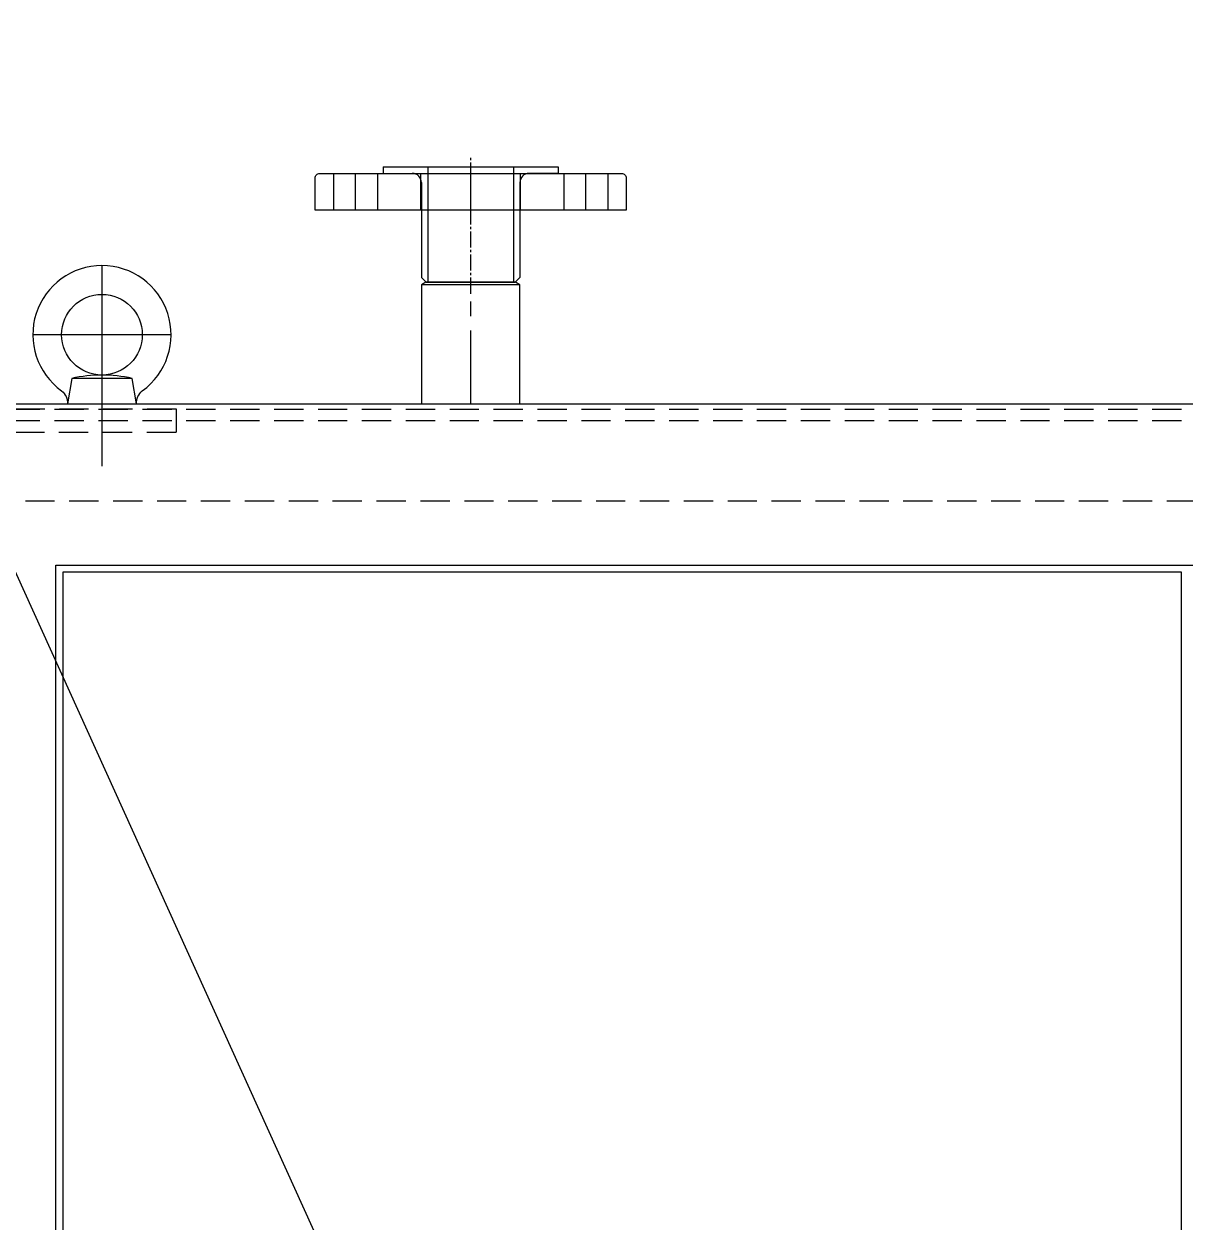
# Model space of a CAD drawing. Header units: millimetres. Extents: x -8980 to 16421, y 0 to 6237.
# Drawn here: x 2861 to 3365, y 3383 to 3903 of the extents above; entities that cross this region are included whole.
import ezdxf

# ---------------------------------------------------------------- set-up
doc = ezdxf.new("R2010")
doc.units = ezdxf.units.MM
for name, pattern in [('CENTER', [50.8, 31.75, -6.35, 6.35, -6.35]), ('CENTER1', [10, 7, -1, 1, -1]), ('HIDDENX2', [19.05, 12.7, -6.35])]:
    doc.linetypes.add(name, pattern=pattern)
doc.layers.add('4', color=7, linetype='Continuous')
doc.layers.add('CENTER', color=1, linetype='CENTER')
doc.styles.get("Standard").update_dxf_attribs({"font": 'ISOCP.SHX', "bigfont": 'WHGTXT.SHX'})
doc.dimstyles.new('PS-10', dxfattribs={"dimscale": 10, "dimtxt": 3.2, "dimasz": 2.5, "dimexe": 2, "dimexo": 2.5, "dimgap": 2, "dimtad": 1, "dimtoh": 1, "dimrnd": 0.05, "dimzin": 12, "dimdsep": 46, "dimtxsty": 'Standard', "dimcen": 0, "dimclrt": 2, "dimazin": 3, "dimtfac": 1, "dimtofl": 0, "dimtmove": 0, "dimatfit": 3, "dimfxl": 0, "dimtolj": 1, "dimtzin": 0, "dimarcsym": 0})

# ---------------------------------------------------------------- blocks, each defined once
blk = doc.blocks.new('A$C73991B19')
at = {"color": 2}
for p, q in [((-59.5, 0), (-59.5, -16)), ((-40.5, 0), (-40.5, -16)), ((-21.6, -16), (-21.6, 0)), ((21.6, -16), (21.6, 0)), ((40.5, 0), (40.5, -16)), ((59.5, 0), (59.5, -16))]:
    blk.add_line(p, q, dxfattribs=at)
at = {"color": 3, "ltscale": 10}
blk.add_lwpolyline([(-67.5, -16), (-67.5, -2, -0.414214), (-65.5, 0), (65.5, 0, -0.414214), (67.5, -2), (67.5, -16)], format="xyb", close=True, dxfattribs=at)
at = {"layer": 'CENTER'}
for p, q in [((-50, -16), (-50, 0)), ((0, -16), (0, 0)), ((50, -16), (50, 0))]:
    blk.add_line(p, q, dxfattribs=at)

msp = doc.modelspace()

# ---------------------------------------------------------------- linework, layer by layer
at = {"color": 1, "linetype": 'CENTER1'}
msp.add_line((3055.032, 3785.897, -0.001), (3055.032, 3845.897, -0.001), dxfattribs=at)
at = {"color": 3, "ltscale": 10}
for p, q in [((3017.032, 3840.897, -0.001), (3093.032, 3840.897, -0.001)), ((3017.032, 3840.897, -0.001), (3017.032, 3838.097, -0.001)), ((3017.032, 3838.097, -0.001), (3029.682, 3838.097, -0.001)), ((3036.482, 3840.897, -0.001), (3036.482, 3790.897, -0.001)), ((3073.582, 3840.897, -0.001), (3073.582, 3790.897, -0.001)), ((3093.032, 3838.097, -0.001), (3080.382, 3838.097, -0.001)), ((3093.032, 3840.897, -0.001), (3093.032, 3838.097, -0.001)), ((3033.682, 3834.097, -0.001), (3033.682, 3792.897, -0.001)), ((3076.382, 3834.097, -0.001), (3076.382, 3792.897, -0.001)), ((3033.682, 3792.897, -0.001), (3035.682, 3790.897, -0.001)), ((3035.682, 3790.897, -0.001), (3074.382, 3790.897, -0.001)), ((3076.382, 3792.897, -0.001), (3074.382, 3790.897, -0.001)), ((3076.382, 3789.679, 0), (3033.682, 3789.679, 0))]:
    msp.add_line(p, q, dxfattribs=at)
at = {"color": 1}
for p, q in [((2895.032, 3798.097, 0), (2895.032, 3711.097, 0)), ((2925.032, 3768.097, 0), (2865.032, 3768.097, 0))]:
    msp.add_line(p, q, dxfattribs=at)
at = {"color": 3}
msp.add_line((2908.092, 3749.097, 0), (2881.972, 3749.097, 0), dxfattribs=at)
at = {"color": 2, "linetype": 'HIDDENX2'}
msp.add_line((2817.332, 3730.797, 0), (4112.732, 3730.797, 0), dxfattribs=at)
at = {"color": 3, "elevation": 0}
msp.add_lwpolyline([(2910.032, 3738.097, -0.2415314), (2912.532, 3743.73, 3.1066849), (2877.532, 3743.73, -0.2415314), (2880.032, 3738.097)], format="xyb", dxfattribs=at)
at = {"color": 3, "ltscale": 10, "elevation": -0.001}
msp.add_lwpolyline([(3076.382, 3738.097), (3076.382, 3789.679), (3074.482, 3790.897), (3035.582, 3790.897), (3033.682, 3789.679), (3033.682, 3738.097)], dxfattribs=at)
at = {"color": 3, "elevation": 0}
msp.add_lwpolyline([(2908.092, 3749.097, 0.1148545), (2881.972, 3749.097), (2880.032, 3738.097), (2910.032, 3738.097)], format="xyb", close=True, dxfattribs=at)
for points in [[(2815.032, 3738.097), (4115.032, 3738.097), (4115.032, 1638.097), (2815.032, 1638.097)], [(2875.032, 3668.097), (4055.032, 3668.097), (4055.032, 1708.097), (2875.032, 1708.097)], [(3363.532, 3665.097), (2878.032, 3665.097), (2878.032, 1711.097), (3363.532, 1711.097)]]:
    msp.add_lwpolyline(points, close=True, dxfattribs=at)
at = {"color": 2, "linetype": 'HIDDENX2', "elevation": 0}
for points in [[(2817.332, 3735.797), (4112.732, 3735.797), (4112.732, 1640.397), (2817.332, 1640.397)], [(4112.732, 3695.797), (2817.332, 3695.797), (2817.332, 3735.797), (4112.732, 3735.797)], [(2857.332, 3725.797), (2927.332, 3725.797), (2927.332, 3735.797), (2857.332, 3735.797)]]:
    msp.add_lwpolyline(points, close=True, dxfattribs=at)
at = {"color": 3}
msp.add_circle((2895.032, 3768.097, 0), 17.5, dxfattribs=at)
at = {"color": 3, "ltscale": 10}
for centre, start, end in [((3029.682, 3834.097, -0.001), 0, 90), ((3080.382, 3834.097, -0.001), 90, 180)]:
    msp.add_arc(centre, 4, start, end, dxfattribs=at)
at = {"layer": 'CENTER'}
msp.add_line((3055.032, 3738.097, 0), (3055.032, 3790.897, 0), dxfattribs=at)

# ---------------------------------------------------------------- block references
msp.add_blockref('A$C73991B19', (3055.032, 3838.097, -0.001))

# ---------------------------------------------------------------- leaders
at = {"layer": '4', "color": 7}
for points in [[(3086.711, 3159.553, 0), (2698.496, 4015.705, 0), (2552.002, 4015.705, 0)], [(3486.461, 3391.022, 0), (3632.955, 4015.705, 0), (2825.678, 4015.705, 0)]]:
    msp.add_leader(points, dimstyle='PS-10', override={"dimscale": 10, "dimgap": 2, "dimtad": 0}, dxfattribs=at)

doc.saveas('drawing.dxf')
